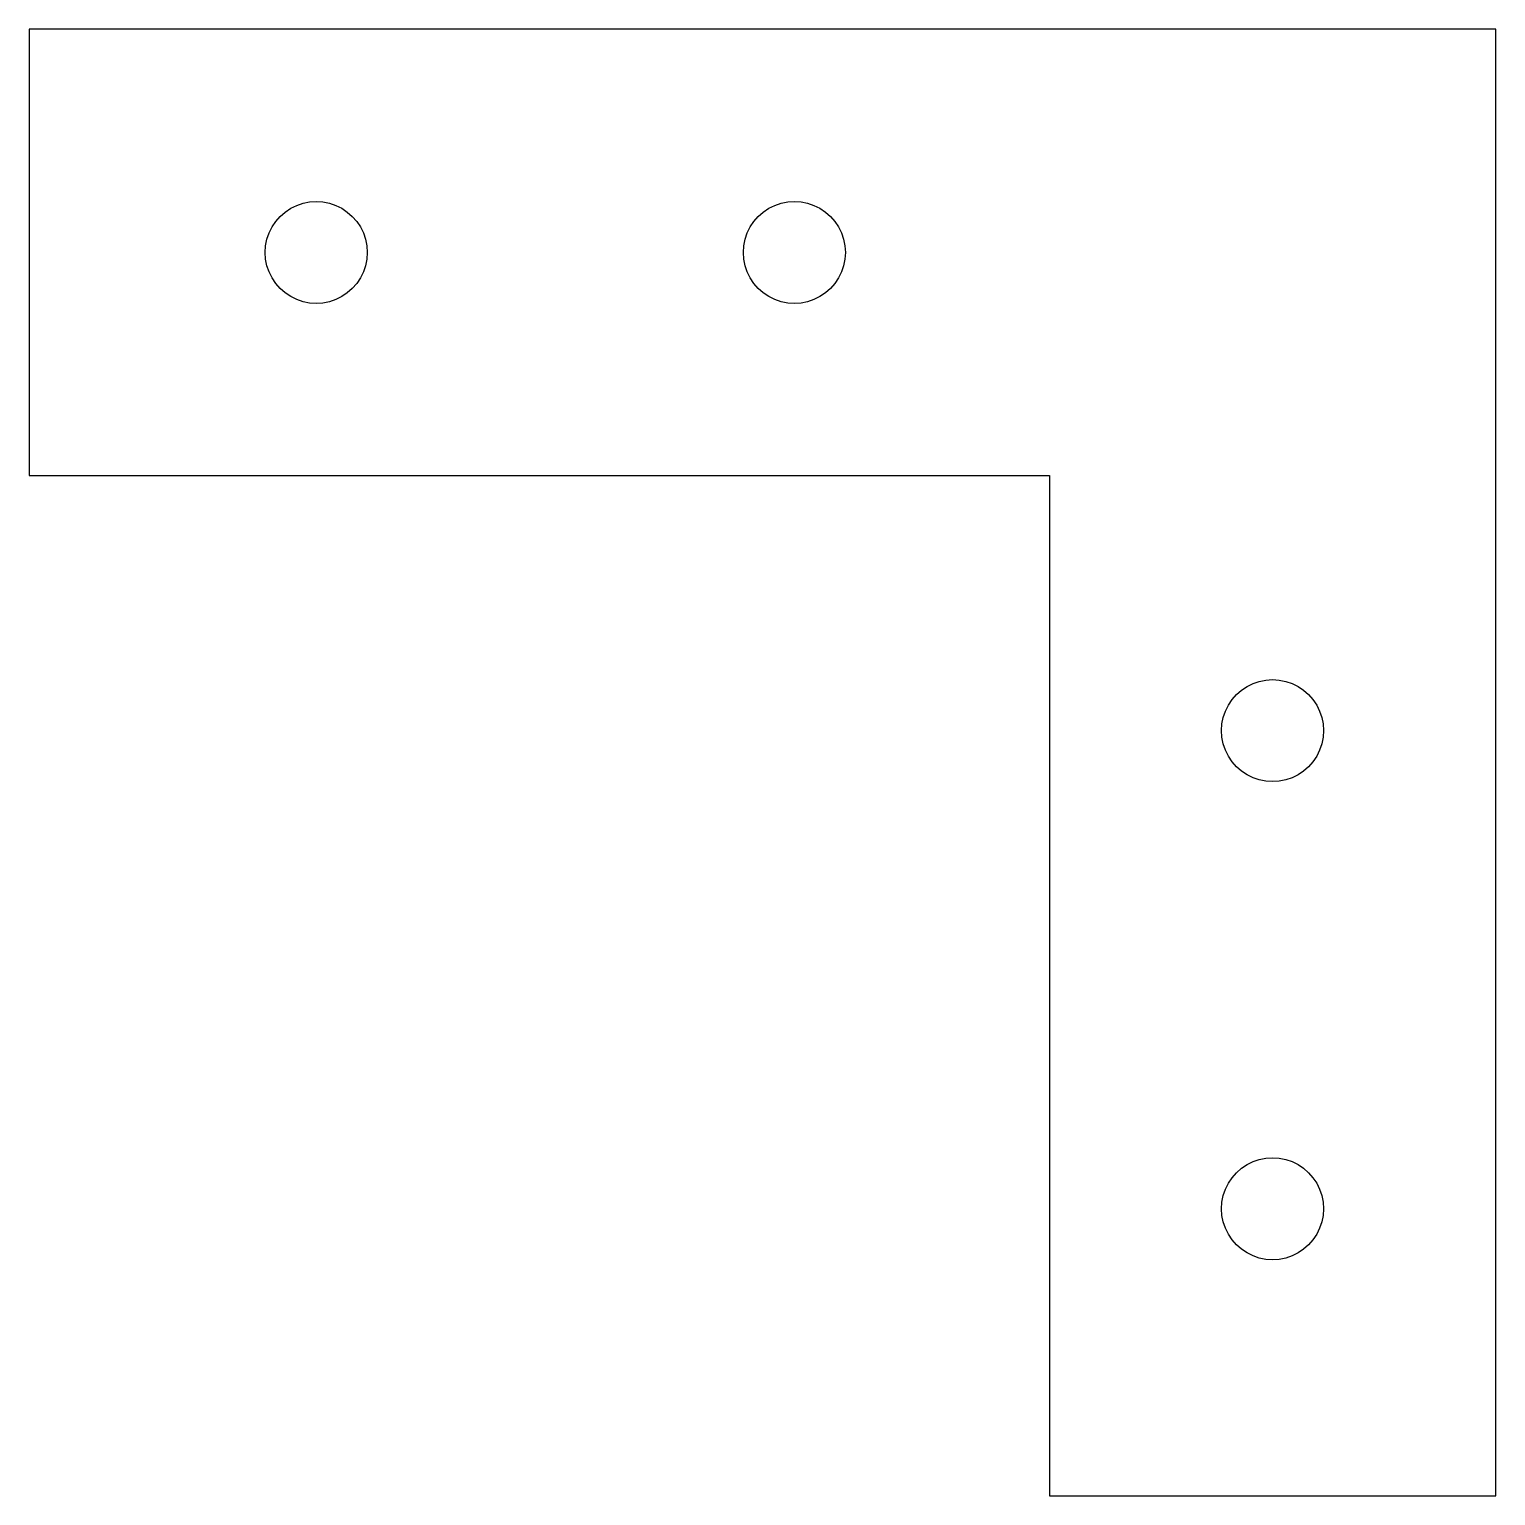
# Model space of a CAD drawing. Header units: metres. Extents: x -78 to 14, y -78 to 14.
import ezdxf

# ---------------------------------------------------------------- set-up
doc = ezdxf.new("R2010")
doc.units = ezdxf.units.M

msp = doc.modelspace()

# ---------------------------------------------------------------- linework, layer by layer
for p, q in [((14, 14), (-78, 14)), ((-78, 14), (-78, -14)), ((14, -78), (14, 14)), ((-61.948, 2.53873), (-61.6, 2.77127)), ((-61.6, 2.77127), (-61.2246, 2.95641)), ((-61.2246, 2.95641), (-60.8282, 3.09096)), ((-60.8282, 3.09096), (-60.4177, 3.17262)), ((-60.4177, 3.17262), (-60, 3.2)), ((-60, 3.2), (-59.5823, 3.17262)), ((-59.5823, 3.17262), (-59.1718, 3.09096)), ((-59.1718, 3.09096), (-58.7754, 2.95641)), ((-58.7754, 2.95641), (-58.4, 2.77127)), ((-58.4, 2.77127), (-58.052, 2.53873)), ((-31.948, 2.53873), (-31.6, 2.77127)), ((-31.6, 2.77127), (-31.2246, 2.95641)), ((-31.2246, 2.95641), (-30.8282, 3.09096)), ((-30.8282, 3.09096), (-30.4177, 3.17262)), ((-30.4177, 3.17262), (-30, 3.2)), ((-30, 3.2), (-29.5823, 3.17262)), ((-29.5823, 3.17262), (-29.1718, 3.09096)), ((-29.1718, 3.09096), (-28.7754, 2.95641)), ((-28.7754, 2.95641), (-28.4, 2.77127)), ((-28.4, 2.77127), (-28.052, 2.53873)), ((-62.7713, 1.59999), (-62.5387, 1.94803)), ((-62.5387, 1.94803), (-62.2627, 2.26274)), ((-62.2627, 2.26274), (-61.948, 2.53873)), ((-58.052, 2.53873), (-57.7372, 2.26274)), ((-57.7372, 2.26274), (-57.4613, 1.94803)), ((-57.4613, 1.94803), (-57.2287, 1.59999)), ((-32.7713, 1.59999), (-32.5387, 1.94803)), ((-32.5387, 1.94803), (-32.2627, 2.26274)), ((-32.2627, 2.26274), (-31.948, 2.53873)), ((-28.052, 2.53873), (-27.7372, 2.26274)), ((-27.7372, 2.26274), (-27.4613, 1.94803)), ((-27.4613, 1.94803), (-27.2287, 1.59999)), ((-63.091, 0.828217), (-62.9564, 1.22458)), ((-62.9564, 1.22458), (-62.7713, 1.59999)), ((-57.2287, 1.59999), (-57.0436, 1.22458)), ((-57.0436, 1.22458), (-56.909, 0.828217)), ((-33.091, 0.828217), (-32.9564, 1.22458)), ((-32.9564, 1.22458), (-32.7713, 1.59999)), ((-27.2287, 1.59999), (-27.0436, 1.22458)), ((-27.0436, 1.22458), (-26.909, 0.828217)), ((-63.2, 0), (-63.1726, 0.417679)), ((-63.1726, -0.417679), (-63.2, 0)), ((-63.1726, 0.417679), (-63.091, 0.828217)), ((-56.909, 0.828217), (-56.8274, 0.417679)), ((-56.8274, 0.417679), (-56.8, 0)), ((-56.8, 0), (-56.8274, -0.417679)), ((-33.2, 0), (-33.1726, 0.417679)), ((-33.1726, -0.417679), (-33.2, 0)), ((-33.1726, 0.417679), (-33.091, 0.828217)), ((-26.909, 0.828217), (-26.8274, 0.417679)), ((-26.8274, 0.417679), (-26.8, 0)), ((-26.8, 0), (-26.8274, -0.417679)), ((-63.091, -0.828217), (-63.1726, -0.417679)), ((-62.9564, -1.22458), (-63.091, -0.828217)), ((-56.909, -0.828217), (-57.0436, -1.22458)), ((-56.8274, -0.417679), (-56.909, -0.828217)), ((-33.091, -0.828217), (-33.1726, -0.417679)), ((-32.9564, -1.22458), (-33.091, -0.828217)), ((-26.909, -0.828217), (-27.0436, -1.22458)), ((-26.8274, -0.417679), (-26.909, -0.828217)), ((-62.7713, -1.59999), (-62.9564, -1.22458)), ((-62.5387, -1.94803), (-62.7713, -1.59999)), ((-57.2287, -1.59999), (-57.4613, -1.94803)), ((-57.0436, -1.22458), (-57.2287, -1.59999)), ((-32.7713, -1.59999), (-32.9564, -1.22458)), ((-32.5387, -1.94803), (-32.7713, -1.59999)), ((-27.2287, -1.59999), (-27.4613, -1.94803)), ((-27.0436, -1.22458), (-27.2287, -1.59999)), ((-62.2627, -2.26274), (-62.5387, -1.94803)), ((-61.948, -2.53873), (-62.2627, -2.26274)), ((-61.6, -2.77127), (-61.948, -2.53873)), ((-58.052, -2.53873), (-58.4, -2.77127)), ((-57.7372, -2.26274), (-58.052, -2.53873)), ((-57.4613, -1.94803), (-57.7372, -2.26274)), ((-32.2627, -2.26274), (-32.5387, -1.94803)), ((-31.948, -2.53873), (-32.2627, -2.26274)), ((-31.6, -2.77127), (-31.948, -2.53873)), ((-28.052, -2.53873), (-28.4, -2.77127)), ((-27.7372, -2.26274), (-28.052, -2.53873)), ((-27.4613, -1.94803), (-27.7372, -2.26274)), ((-61.2246, -2.95641), (-61.6, -2.77127)), ((-60.8282, -3.09096), (-61.2246, -2.95641)), ((-60.4177, -3.17262), (-60.8282, -3.09096)), ((-60, -3.2), (-60.4177, -3.17262)), ((-59.5823, -3.17262), (-60, -3.2)), ((-59.1718, -3.09096), (-59.5823, -3.17262)), ((-58.7754, -2.95641), (-59.1718, -3.09096)), ((-58.4, -2.77127), (-58.7754, -2.95641)), ((-31.2246, -2.95641), (-31.6, -2.77127)), ((-30.8282, -3.09096), (-31.2246, -2.95641)), ((-30.4177, -3.17262), (-30.8282, -3.09096)), ((-30, -3.2), (-30.4177, -3.17262)), ((-29.5823, -3.17262), (-30, -3.2)), ((-29.1718, -3.09096), (-29.5823, -3.17262)), ((-28.7754, -2.95641), (-29.1718, -3.09096)), ((-28.4, -2.77127), (-28.7754, -2.95641)), ((-78, -14), (-14, -14)), ((-14, -14), (-14, -78)), ((-2.26274, -27.7372), (-1.94803, -27.4613)), ((-1.94803, -27.4613), (-1.59999, -27.2287)), ((-1.59999, -27.2287), (-1.22458, -27.0436)), ((-1.22458, -27.0436), (-0.828217, -26.909)), ((-0.828217, -26.909), (-0.417679, -26.8274)), ((-0.417679, -26.8274), (0, -26.8)), ((0, -26.8), (0.417679, -26.8274)), ((0.417679, -26.8274), (0.828217, -26.909)), ((0.828217, -26.909), (1.22458, -27.0436)), ((1.22458, -27.0436), (1.59999, -27.2287)), ((1.59999, -27.2287), (1.94803, -27.4613)), ((1.94803, -27.4613), (2.26274, -27.7372)), ((-2.95641, -28.7754), (-2.77127, -28.4)), ((-2.77127, -28.4), (-2.53873, -28.052)), ((-2.53873, -28.052), (-2.26274, -27.7372)), ((2.26274, -27.7372), (2.53873, -28.052)), ((2.53873, -28.052), (2.77127, -28.4)), ((2.77127, -28.4), (2.95641, -28.7754)), ((-3.17262, -29.5823), (-3.09096, -29.1718)), ((-3.09096, -29.1718), (-2.95641, -28.7754)), ((2.95641, -28.7754), (3.09096, -29.1718)), ((3.09096, -29.1718), (3.17262, -29.5823)), ((-3.2, -30), (-3.17262, -29.5823)), ((-3.17262, -30.4177), (-3.2, -30)), ((3.17262, -29.5823), (3.2, -30)), ((3.2, -30), (3.17262, -30.4177)), ((-3.09096, -30.8282), (-3.17262, -30.4177)), ((-2.95641, -31.2246), (-3.09096, -30.8282)), ((-2.77127, -31.6), (-2.95641, -31.2246)), ((2.95641, -31.2246), (2.77127, -31.6)), ((3.09096, -30.8282), (2.95641, -31.2246)), ((3.17262, -30.4177), (3.09096, -30.8282)), ((-2.53873, -31.948), (-2.77127, -31.6)), ((-2.26274, -32.2627), (-2.53873, -31.948)), ((2.53873, -31.948), (2.26274, -32.2627)), ((2.77127, -31.6), (2.53873, -31.948)), ((-1.94803, -32.5387), (-2.26274, -32.2627)), ((-1.59999, -32.7713), (-1.94803, -32.5387)), ((-1.22458, -32.9564), (-1.59999, -32.7713)), ((-0.828217, -33.091), (-1.22458, -32.9564)), ((-0.417679, -33.1726), (-0.828217, -33.091)), ((0.828217, -33.091), (0.417679, -33.1726)), ((1.22458, -32.9564), (0.828217, -33.091)), ((1.59999, -32.7713), (1.22458, -32.9564)), ((1.94803, -32.5387), (1.59999, -32.7713)), ((2.26274, -32.2627), (1.94803, -32.5387)), ((0, -33.2), (-0.417679, -33.1726)), ((0.417679, -33.1726), (0, -33.2)), ((-1.22458, -57.0436), (-0.828217, -56.909)), ((-0.828217, -56.909), (-0.417679, -56.8274)), ((-0.417679, -56.8274), (0, -56.8)), ((0, -56.8), (0.417679, -56.8274)), ((0.417679, -56.8274), (0.828217, -56.909)), ((0.828217, -56.909), (1.22458, -57.0436)), ((-2.53873, -58.052), (-2.26274, -57.7372)), ((-2.26274, -57.7372), (-1.94803, -57.4613)), ((-1.94803, -57.4613), (-1.59999, -57.2287)), ((-1.59999, -57.2287), (-1.22458, -57.0436)), ((1.22458, -57.0436), (1.59999, -57.2287)), ((1.59999, -57.2287), (1.94803, -57.4613)), ((1.94803, -57.4613), (2.26274, -57.7372)), ((2.26274, -57.7372), (2.53873, -58.052)), ((-3.09096, -59.1718), (-2.95641, -58.7754)), ((-2.95641, -58.7754), (-2.77127, -58.4)), ((-2.77127, -58.4), (-2.53873, -58.052)), ((2.53873, -58.052), (2.77127, -58.4)), ((2.77127, -58.4), (2.95641, -58.7754)), ((2.95641, -58.7754), (3.09096, -59.1718)), ((-3.2, -60), (-3.17262, -59.5823)), ((-3.17262, -59.5823), (-3.09096, -59.1718)), ((3.09096, -59.1718), (3.17262, -59.5823)), ((3.17262, -59.5823), (3.2, -60)), ((-3.17262, -60.4177), (-3.2, -60)), ((-3.09096, -60.8282), (-3.17262, -60.4177)), ((3.17262, -60.4177), (3.09096, -60.8282)), ((3.2, -60), (3.17262, -60.4177)), ((-2.95641, -61.2246), (-3.09096, -60.8282)), ((-2.77127, -61.6), (-2.95641, -61.2246)), ((-2.53873, -61.948), (-2.77127, -61.6)), ((2.77127, -61.6), (2.53873, -61.948)), ((2.95641, -61.2246), (2.77127, -61.6)), ((3.09096, -60.8282), (2.95641, -61.2246)), ((-2.26274, -62.2627), (-2.53873, -61.948)), ((-1.94803, -62.5387), (-2.26274, -62.2627)), ((-1.59999, -62.7713), (-1.94803, -62.5387)), ((1.94803, -62.5387), (1.59999, -62.7713)), ((2.26274, -62.2627), (1.94803, -62.5387)), ((2.53873, -61.948), (2.26274, -62.2627)), ((-1.22458, -62.9564), (-1.59999, -62.7713)), ((-0.828217, -63.091), (-1.22458, -62.9564)), ((-0.417679, -63.1726), (-0.828217, -63.091)), ((0, -63.2), (-0.417679, -63.1726)), ((0.417679, -63.1726), (0, -63.2)), ((0.828217, -63.091), (0.417679, -63.1726)), ((1.22458, -62.9564), (0.828217, -63.091)), ((1.59999, -62.7713), (1.22458, -62.9564)), ((-14, -78), (14, -78))]:
    msp.add_line(p, q)

doc.saveas('drawing.dxf')
